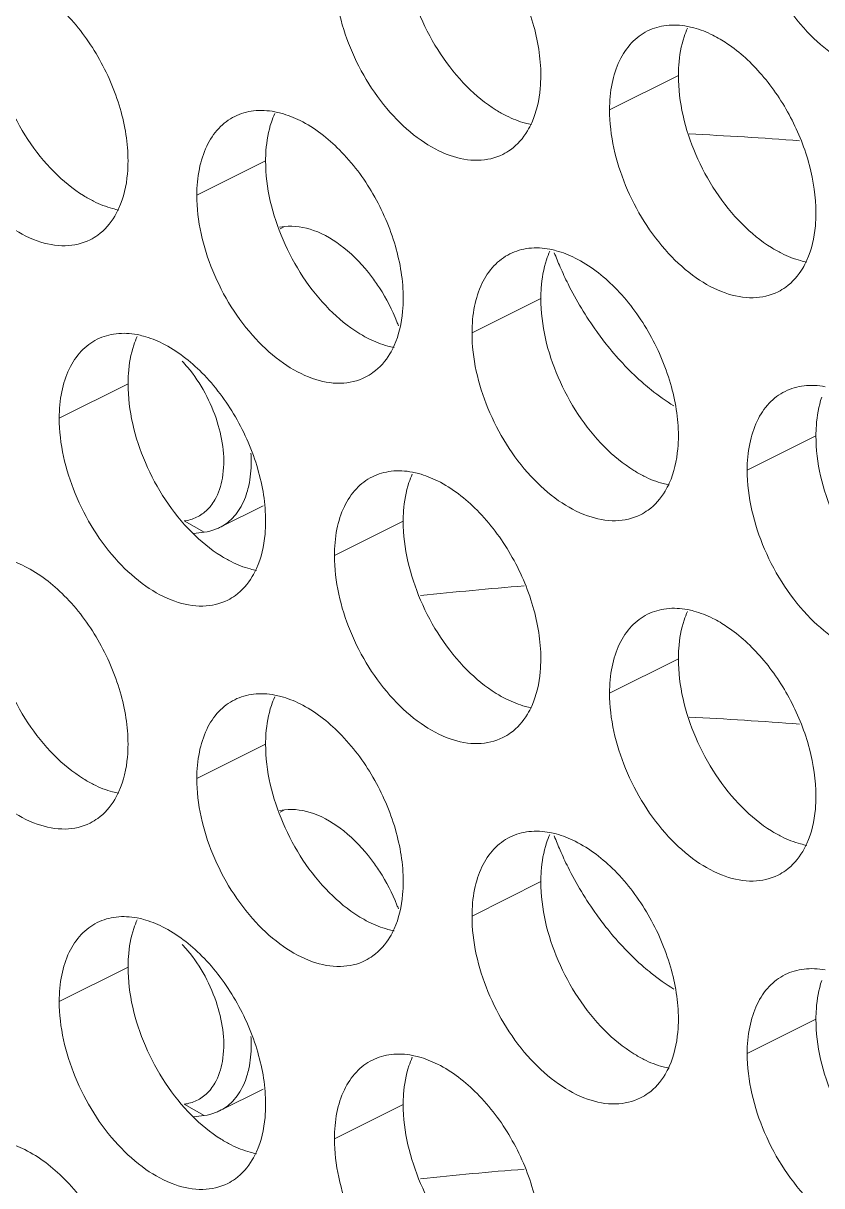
# Model space of a CAD drawing. Header units: millimetres. Extents: x 0 to 2524, y 0 to 1785.
# Drawn here: x 1848.98 to 1855.55, y 881.37 to 890.94 of the extents above; entities that cross this region are included whole.
import ezdxf

# ---------------------------------------------------------------- set-up
doc = ezdxf.new("R2010")
doc.units = ezdxf.units.MM
doc.header["$LTSCALE"] = 0.1
doc.layers.add('标注', color=251, linetype='Continuous', lineweight=9)

msp = doc.modelspace()

# ---------------------------------------------------------------- linework, layer by layer
at = {"layer": '标注'}
for p, q in [((1854.3685, 890.5064), (1853.8028, 890.2236)), ((1850.9744, 889.8035), (1850.4087, 889.5207)), ((1851.0885, 889.2583), (1851.1307, 889.2634)), ((1851.0941, 889.245), (1851.1307, 889.2634)), ((1853.2372, 888.6721), (1852.6715, 888.3893)), ((1849.843, 887.9692), (1849.2774, 887.6863)), ((1855.4999, 887.5408), (1854.9342, 887.2579)), ((1850.5963, 886.7861), (1850.9552, 886.9655)), ((1850.3043, 886.8408), (1850.4686, 886.7482)), ((1852.1058, 886.8378), (1851.5401, 886.555)), ((1850.3814, 886.7375), (1850.4686, 886.7482)), ((1854.3685, 885.7064), (1853.8028, 885.4236)), ((1850.9744, 885.0035), (1850.4087, 884.7207)), ((1851.0885, 884.4583), (1851.1307, 884.4634)), ((1851.0941, 884.445), (1851.1307, 884.4634)), ((1853.2372, 883.8721), (1852.6715, 883.5893)), ((1849.843, 883.1692), (1849.2774, 882.8863)), ((1855.4999, 882.7408), (1854.9342, 882.4579)), ((1850.5963, 881.9861), (1850.9552, 882.1655)), ((1850.3043, 882.0408), (1850.4686, 881.9482)), ((1852.1058, 882.0378), (1851.5401, 881.755)), ((1850.3814, 881.9375), (1850.4686, 881.9482))]:
    msp.add_line(p, q, dxfattribs=at)
for centre, radius, start, end in [((1855.113, 890.5954), 0.734, 155.87957, 161.78032), ((1851.7189, 889.8924), 0.734, 155.87957, 161.78032), ((1852.9818, 859.1404), 30.9203, 85.57825, 87.2676), ((1852.7228, 890.263), 0.4532, 296.52559, 305.90341), ((1849.3287, 889.56), 0.4532, 296.52559, 305.90341), ((1853.9817, 888.7611), 0.734, 155.87957, 161.78032), ((1856.0534, 890.0858), 2.8974, 200.98376, 203.50553), ((1850.5457, 887.8788), 1.6236, 21.72623, 32.78327), ((1854.9856, 889.1316), 0.4532, 296.52559, 305.90341), ((1850.5709, 887.8888), 1.5965, 20.47854, 21.72497), ((1850.5876, 888.0581), 0.734, 155.87957, 161.78032), ((1849.4261, 887.3546), 1.1774, 39.63411, 42.84446), ((1851.5915, 888.4287), 0.4532, 296.52559, 305.90341), ((1849.7447, 887.3264), 1.1116, 359.91611, 3.72336), ((1852.8503, 886.9267), 0.734, 155.87957, 161.78032), ((1850.2408, 887.1887), 0.3607, 314.70551, 321.77347), ((1853.8542, 887.2973), 0.4532, 296.52559, 305.90341), ((1850.428, 887.1227), 0.3763, 291.06756, 296.55928), ((1850.4269, 887.1246), 0.3786, 296.59018, 305.71684), ((1855.2131, 859.284), 27.1042, 94.47047, 96.27846), ((1850.4601, 886.5944), 0.4532, 296.52559, 305.90341), ((1855.113, 885.7954), 0.734, 155.87957, 161.78032), ((1851.7189, 885.0924), 0.734, 155.87957, 161.78032), ((1852.9818, 854.3404), 30.9203, 85.57825, 87.2676), ((1852.7228, 885.463), 0.4532, 296.52559, 305.90341), ((1849.3287, 884.76), 0.4532, 296.52559, 305.90341), ((1853.9817, 883.9611), 0.734, 155.87957, 161.78032), ((1856.0534, 885.2858), 2.8974, 200.98376, 203.50553), ((1854.9856, 884.3316), 0.4532, 296.52559, 305.90341), ((1850.5457, 883.0788), 1.6236, 21.72623, 32.78327), ((1850.5709, 883.0888), 1.5965, 20.47854, 21.72497), ((1850.5876, 883.2581), 0.734, 155.87957, 161.78032), ((1849.4261, 882.5546), 1.1774, 39.63411, 42.84446), ((1851.5915, 883.6287), 0.4532, 296.52559, 305.90341), ((1849.7447, 882.5264), 1.1116, 359.91611, 3.72336), ((1852.8503, 882.1267), 0.734, 155.87957, 161.78032), ((1850.2408, 882.3887), 0.3607, 314.70551, 321.77347), ((1853.8542, 882.4973), 0.4532, 296.52559, 305.90341), ((1850.428, 882.3227), 0.3763, 291.06756, 296.55928), ((1850.4269, 882.3246), 0.3786, 296.59018, 305.71684), ((1855.2131, 854.484), 27.1042, 94.47047, 96.27846), ((1850.4601, 881.7944), 0.4532, 296.52559, 305.90341)]:
    msp.add_arc(centre, radius, start, end, dxfattribs=at)
for points, knots in [([(1855.458, 890.8359), (1855.2965, 890.9987), (1855.0455, 891.3858), (1854.9342, 891.8364), (1854.9342, 892.0579)], [0, 0, 0, 0, 0.508684, 1, 1, 1, 1]), ([(1852.3886, 891.9699), (1852.5093, 891.9096), (1852.7398, 891.7293), (1853.006, 891.3712), (1853.1871, 890.9525), (1853.2372, 890.6514), (1853.2372, 890.5064)], [0, 0, 0, 0, 0.229676, 0.488215, 0.753207, 1, 1, 1, 1]), ([(1852.6296, 890.4158), (1852.468, 890.5786), (1852.217, 890.9657), (1852.1058, 891.4163), (1852.1058, 891.6378)], [0, 0, 0, 0, 0.508684, 1, 1, 1, 1]), ([(1852.9253, 889.8575), (1852.8627, 889.8262), (1852.7127, 889.7922), (1852.4749, 889.84), (1852.2365, 889.9706), (1851.9287, 890.2482), (1851.6427, 890.7109), (1851.5401, 891.1433), (1851.5401, 891.355)], [0, 0, 0, 0, 0.090718, 0.191742, 0.308104, 0.439279, 0.725532, 1, 1, 1, 1]), ([(1848.9945, 891.267), (1849.1152, 891.2067), (1849.3457, 891.0263), (1849.6119, 890.6682), (1849.793, 890.2495), (1849.843, 889.9484), (1849.843, 889.8035)], [0, 0, 0, 0, 0.229676, 0.488215, 0.753207, 1, 1, 1, 1]), ([(1849.2355, 889.7128), (1849.0739, 889.8756), (1848.8229, 890.2628), (1848.7117, 890.7134), (1848.7117, 890.9349)], [0, 0, 0, 0, 0.508684, 1, 1, 1, 1]), ([(1853.8028, 890.2236), (1853.8028, 890.2964), (1853.8149, 890.4354), (1853.8739, 890.6256), (1853.9733, 890.7778), (1854.0658, 890.8482), (1854.1147, 890.8726)], [0, 0, 0, 0, 0.289235, 0.54966, 0.782932, 1, 1, 1, 1]), ([(1854.1147, 890.8726), (1854.1631, 890.8967), (1854.2731, 890.9284), (1854.3868, 890.9216), (1854.4437, 890.9107)], [0, 0, 0, 0, 0.482538, 1, 1, 1, 1]), ([(1854.4437, 890.9107), (1854.4609, 890.9075), (1854.5325, 890.8908), (1854.6014, 890.8636), (1854.6514, 890.8386)], [0, 0, 0, 0, 0.238696, 1, 1, 1, 1]), ([(1854.3685, 890.5064), (1854.3685, 890.5349), (1854.3722, 890.6423), (1854.391, 890.7497), (1854.4159, 890.8249)], [0, 0, 0, 0, 0.264225, 1, 1, 1, 1]), ([(1854.768, 890.7703), (1854.8751, 890.6985), (1855.0752, 890.5123), (1855.3051, 890.1679), (1855.4584, 889.7804), (1855.4999, 889.5067), (1855.4999, 889.3751)], [0, 0, 0, 0, 0.237584, 0.49654, 0.757439, 1, 1, 1, 1]), ([(1856.3194, 890.5604), (1856.2596, 890.5306), (1856.118, 890.4967), (1855.8919, 890.5359), (1855.6636, 890.6518), (1855.525, 890.7684), (1855.458, 890.8359)], [0, 0, 0, 0, 0.208571, 0.439041, 0.702839, 1, 1, 1, 1]), ([(1849.5311, 889.1545), (1849.4685, 889.1233), (1849.3186, 889.0893), (1849.0808, 889.1371), (1848.8424, 889.2677), (1848.5346, 889.5453), (1848.2486, 890.008), (1848.146, 890.4404), (1848.146, 890.652)], [0, 0, 0, 0, 0.090718, 0.191742, 0.308104, 0.439279, 0.725532, 1, 1, 1, 1]), ([(1853.2372, 890.5064), (1853.2372, 890.4708), (1853.2315, 890.3386), (1853.2022, 890.2059), (1853.1625, 890.1176)], [0, 0, 0, 0, 0.268874, 1, 1, 1, 1]), ([(1854.8923, 889.2844), (1854.7308, 889.4472), (1854.4798, 889.8343), (1854.3685, 890.2849), (1854.3685, 890.5064)], [0, 0, 0, 0, 0.508684, 1, 1, 1, 1]), ([(1852.9543, 890.1743), (1852.9259, 890.1885), (1852.808, 890.255), (1852.7025, 890.3424), (1852.6296, 890.4158)], [0, 0, 0, 0, 0.235002, 1, 1, 1, 1]), ([(1850.7206, 890.1696), (1850.769, 890.1937), (1850.879, 890.2255), (1850.9927, 890.2187), (1851.0496, 890.2078)], [0, 0, 0, 0, 0.482538, 1, 1, 1, 1]), ([(1851.0496, 890.2078), (1851.0668, 890.2045), (1851.1384, 890.1879), (1851.2073, 890.1606), (1851.2573, 890.1356)], [0, 0, 0, 0, 0.238696, 1, 1, 1, 1]), ([(1855.188, 888.7261), (1855.1254, 888.6949), (1854.9755, 888.6609), (1854.7377, 888.7087), (1854.4993, 888.8393), (1854.1915, 889.1168), (1853.9054, 889.5795), (1853.8028, 890.0119), (1853.8028, 890.2236)], [0, 0, 0, 0, 0.090718, 0.191742, 0.308104, 0.439279, 0.725532, 1, 1, 1, 1]), ([(1850.4087, 889.5207), (1850.4087, 889.5935), (1850.4207, 889.7324), (1850.4798, 889.9226), (1850.5791, 890.0748), (1850.6717, 890.1452), (1850.7206, 890.1696)], [0, 0, 0, 0, 0.289235, 0.54966, 0.782932, 1, 1, 1, 1]), ([(1850.9744, 889.8035), (1850.9744, 889.8319), (1850.9781, 889.9394), (1850.9969, 890.0468), (1851.0218, 890.1219)], [0, 0, 0, 0, 0.264225, 1, 1, 1, 1]), ([(1851.2573, 890.1356), (1851.3779, 890.0753), (1851.6084, 889.8949), (1851.8746, 889.5369), (1852.0558, 889.1181), (1852.1058, 888.8171), (1852.1058, 888.6721)], [0, 0, 0, 0, 0.229676, 0.488215, 0.753207, 1, 1, 1, 1]), ([(1853.162, 890.1021), (1853.1448, 890.1054), (1853.0732, 890.122), (1853.0043, 890.1493), (1852.9543, 890.1743)], [0, 0, 0, 0, 0.238696, 1, 1, 1, 1]), ([(1853.1625, 890.1176), (1853.1523, 890.0947), (1853.109, 890.0107), (1853.0449, 889.9366), (1852.9886, 889.8959)], [0, 0, 0, 0, 0.265525, 1, 1, 1, 1]), ([(1849.843, 889.8035), (1849.843, 889.7679), (1849.8374, 889.6356), (1849.8081, 889.503), (1849.7684, 889.4146)], [0, 0, 0, 0, 0.268874, 1, 1, 1, 1]), ([(1851.4982, 888.5815), (1851.3367, 888.7442), (1851.0857, 889.1314), (1850.9744, 889.582), (1850.9744, 889.8035)], [0, 0, 0, 0, 0.508684, 1, 1, 1, 1]), ([(1849.5602, 889.4714), (1849.5318, 889.4856), (1849.4139, 889.5521), (1849.3084, 889.6394), (1849.2355, 889.7128)], [0, 0, 0, 0, 0.235002, 1, 1, 1, 1]), ([(1851.7939, 888.0231), (1851.7313, 887.9919), (1851.5814, 887.9579), (1851.3436, 888.0057), (1851.1051, 888.1363), (1850.7974, 888.4139), (1850.5113, 888.8766), (1850.4087, 889.309), (1850.4087, 889.5207)], [0, 0, 0, 0, 0.090718, 0.191742, 0.308104, 0.439279, 0.725532, 1, 1, 1, 1]), ([(1849.7679, 889.3992), (1849.7507, 889.4025), (1849.6791, 889.4191), (1849.6102, 889.4464), (1849.5602, 889.4714)], [0, 0, 0, 0, 0.238696, 1, 1, 1, 1]), ([(1849.7684, 889.4146), (1849.7581, 889.3917), (1849.7149, 889.3077), (1849.6507, 889.2336), (1849.5945, 889.1929)], [0, 0, 0, 0, 0.265525, 1, 1, 1, 1]), ([(1855.4999, 889.3751), (1855.4999, 889.3394), (1855.4942, 889.2072), (1855.465, 889.0746), (1855.4253, 888.9862)], [0, 0, 0, 0, 0.268874, 1, 1, 1, 1]), ([(1851.617, 889.0892), (1851.5424, 889.1487), (1851.3906, 889.2425), (1851.2102, 889.2729), (1851.1307, 889.2634)], [0, 0, 0, 0, 0.543816, 1, 1, 1, 1]), ([(1855.2171, 889.0429), (1855.1886, 889.0572), (1855.0707, 889.1237), (1854.9652, 889.211), (1854.8923, 889.2844)], [0, 0, 0, 0, 0.235002, 1, 1, 1, 1]), ([(1851.9107, 888.7579), (1851.8898, 888.7903), (1851.8052, 888.9116), (1851.7025, 889.021), (1851.617, 889.0892)], [0, 0, 0, 0, 0.260696, 1, 1, 1, 1]), ([(1852.6715, 888.3893), (1852.6715, 888.4621), (1852.6835, 888.6011), (1852.7425, 888.7912), (1852.8419, 888.9435), (1852.9345, 889.0139), (1852.9834, 889.0383)], [0, 0, 0, 0, 0.289235, 0.54966, 0.782932, 1, 1, 1, 1]), ([(1852.9834, 889.0383), (1853.0317, 889.0624), (1853.1418, 889.0941), (1853.2554, 889.0873), (1853.3123, 889.0764)], [0, 0, 0, 0, 0.482538, 1, 1, 1, 1]), ([(1853.3123, 889.0764), (1853.3295, 889.0731), (1853.4011, 889.0565), (1853.47, 889.0292), (1853.52, 889.0042)], [0, 0, 0, 0, 0.238696, 1, 1, 1, 1]), ([(1855.4248, 888.9708), (1855.4075, 888.9741), (1855.336, 888.9907), (1855.2671, 889.0179), (1855.2171, 889.0429)], [0, 0, 0, 0, 0.238696, 1, 1, 1, 1]), ([(1853.2372, 888.6721), (1853.2372, 888.7005), (1853.2409, 888.808), (1853.2597, 888.9154), (1853.2845, 888.9905)], [0, 0, 0, 0, 0.264225, 1, 1, 1, 1]), ([(1853.52, 889.0042), (1853.6406, 888.9439), (1853.8712, 888.7636), (1854.1374, 888.4055), (1854.3185, 887.9868), (1854.3685, 887.6857), (1854.3685, 887.5408)], [0, 0, 0, 0, 0.229676, 0.488215, 0.753207, 1, 1, 1, 1]), ([(1855.4253, 888.9862), (1855.415, 888.9633), (1855.3717, 888.8793), (1855.3076, 888.8052), (1855.2514, 888.7645)], [0, 0, 0, 0, 0.265525, 1, 1, 1, 1]), ([(1853.3964, 888.9302), (1853.4168, 888.8833), (1853.5029, 888.6987), (1853.6082, 888.523), (1853.697, 888.399)], [0, 0, 0, 0, 0.251276, 1, 1, 1, 1]), ([(1852.1058, 888.6721), (1852.1058, 888.6365), (1852.1001, 888.5042), (1852.0709, 888.3716), (1852.0312, 888.2833)], [0, 0, 0, 0, 0.268874, 1, 1, 1, 1]), ([(1853.761, 887.4501), (1853.5994, 887.6129), (1853.3484, 888), (1853.2372, 888.4506), (1853.2372, 888.6721)], [0, 0, 0, 0, 0.508684, 1, 1, 1, 1]), ([(1851.8229, 888.34), (1851.7945, 888.3542), (1851.6766, 888.4207), (1851.5711, 888.508), (1851.4982, 888.5815)], [0, 0, 0, 0, 0.235002, 1, 1, 1, 1]), ([(1849.5893, 888.3353), (1849.6376, 888.3594), (1849.7477, 888.3912), (1849.8613, 888.3844), (1849.9182, 888.3735)], [0, 0, 0, 0, 0.482538, 1, 1, 1, 1]), ([(1849.9182, 888.3735), (1849.9354, 888.3702), (1850.007, 888.3536), (1850.0759, 888.3263), (1850.1259, 888.3013)], [0, 0, 0, 0, 0.238696, 1, 1, 1, 1]), ([(1854.0566, 886.8918), (1853.994, 886.8605), (1853.8441, 886.8266), (1853.6063, 886.8743), (1853.3679, 887.005), (1853.0601, 887.2825), (1852.7741, 887.7452), (1852.6715, 888.1776), (1852.6715, 888.3893)], [0, 0, 0, 0, 0.090718, 0.191742, 0.308104, 0.439279, 0.725532, 1, 1, 1, 1]), ([(1853.697, 888.399), (1853.726, 888.3585), (1853.8426, 888.2047), (1853.9761, 888.0634), (1854.0843, 887.9697)], [0, 0, 0, 0, 0.258123, 1, 1, 1, 1]), ([(1849.2774, 887.6863), (1849.2774, 887.7592), (1849.2894, 887.8981), (1849.3484, 888.0883), (1849.4478, 888.2405), (1849.5403, 888.3109), (1849.5893, 888.3353)], [0, 0, 0, 0, 0.289235, 0.54966, 0.782932, 1, 1, 1, 1]), ([(1849.843, 887.9692), (1849.843, 887.9976), (1849.8467, 888.105), (1849.8655, 888.2125), (1849.8904, 888.2876)], [0, 0, 0, 0, 0.264225, 1, 1, 1, 1]), ([(1850.1259, 888.3013), (1850.2465, 888.241), (1850.4771, 888.0606), (1850.7433, 887.7026), (1850.9244, 887.2838), (1850.9744, 886.9827), (1850.9744, 886.8378)], [0, 0, 0, 0, 0.229676, 0.488215, 0.753207, 1, 1, 1, 1]), ([(1852.0306, 888.2678), (1852.0134, 888.2711), (1851.9419, 888.2877), (1851.8729, 888.315), (1851.8229, 888.34)], [0, 0, 0, 0, 0.238696, 1, 1, 1, 1]), ([(1852.0312, 888.2833), (1852.0209, 888.2604), (1851.9776, 888.1764), (1851.9135, 888.1022), (1851.8573, 888.0615)], [0, 0, 0, 0, 0.265525, 1, 1, 1, 1]), ([(1850.619, 887.1932), (1850.6453, 887.3456), (1850.5996, 887.6816), (1850.4417, 887.9742), (1850.3328, 888.1056)], [0, 0, 0, 0, 0.475359, 1, 1, 1, 1]), ([(1850.3669, 886.7471), (1850.2053, 886.9099), (1849.9543, 887.2971), (1849.843, 887.7477), (1849.843, 887.9692)], [0, 0, 0, 0, 0.508684, 1, 1, 1, 1]), ([(1854.0843, 887.9697), (1854.1043, 887.9524), (1854.1829, 887.8869), (1854.2666, 887.8273), (1854.3314, 887.7876)], [0, 0, 0, 0, 0.257666, 1, 1, 1, 1]), ([(1854.9342, 887.2579), (1854.9342, 887.3308), (1854.9462, 887.4697), (1855.0053, 887.6599), (1855.1046, 887.8121), (1855.1972, 887.8825), (1855.2461, 887.9069)], [0, 0, 0, 0, 0.289235, 0.54966, 0.782932, 1, 1, 1, 1]), ([(1855.2461, 887.9069), (1855.2944, 887.931), (1855.4045, 887.9627), (1855.5182, 887.9559), (1855.575, 887.9451)], [0, 0, 0, 0, 0.482538, 1, 1, 1, 1]), ([(1855.4999, 887.5408), (1855.4999, 887.5692), (1855.5036, 887.6766), (1855.5224, 887.784), (1855.5472, 887.8592)], [0, 0, 0, 0, 0.264225, 1, 1, 1, 1]), ([(1850.6625, 886.1888), (1850.5999, 886.1576), (1850.45, 886.1236), (1850.2122, 886.1714), (1849.9738, 886.302), (1849.666, 886.5796), (1849.38, 887.0423), (1849.2774, 887.4747), (1849.2774, 887.6863)], [0, 0, 0, 0, 0.090718, 0.191742, 0.308104, 0.439279, 0.725532, 1, 1, 1, 1]), ([(1854.3685, 887.5408), (1854.3685, 887.5051), (1854.3628, 887.3729), (1854.3336, 887.2402), (1854.2939, 887.1519)], [0, 0, 0, 0, 0.268874, 1, 1, 1, 1]), ([(1856.0237, 886.3187), (1855.8621, 886.4815), (1855.6111, 886.8687), (1855.4999, 887.3192), (1855.4999, 887.5408)], [0, 0, 0, 0, 0.508684, 1, 1, 1, 1]), ([(1854.0857, 887.2086), (1854.0573, 887.2228), (1853.9393, 887.2893), (1853.8338, 887.3767), (1853.761, 887.4501)], [0, 0, 0, 0, 0.235002, 1, 1, 1, 1]), ([(1850.8211, 887.0749), (1850.8269, 887.0939), (1850.8483, 887.1756), (1850.8561, 887.2604), (1850.8562, 887.3248)], [0, 0, 0, 0, 0.236288, 1, 1, 1, 1]), ([(1851.852, 887.204), (1851.9003, 887.2281), (1852.0104, 887.2598), (1852.1241, 887.253), (1852.1809, 887.2421)], [0, 0, 0, 0, 0.482538, 1, 1, 1, 1]), ([(1852.1809, 887.2421), (1852.1982, 887.2388), (1852.2697, 887.2222), (1852.3386, 887.1949), (1852.3886, 887.1699)], [0, 0, 0, 0, 0.238696, 1, 1, 1, 1]), ([(1855.458, 886.0359), (1855.2965, 886.1987), (1855.0455, 886.5858), (1854.9342, 887.0364), (1854.9342, 887.2579)], [0, 0, 0, 0, 0.508684, 1, 1, 1, 1]), ([(1850.5242, 886.9655), (1850.5361, 886.9806), (1850.5824, 887.0494), (1850.6081, 887.1306), (1850.619, 887.1932)], [0, 0, 0, 0, 0.2323, 1, 1, 1, 1]), ([(1851.5401, 886.555), (1851.5401, 886.6278), (1851.5521, 886.7667), (1851.6111, 886.9569), (1851.7105, 887.1091), (1851.8031, 887.1795), (1851.852, 887.204)], [0, 0, 0, 0, 0.289235, 0.54966, 0.782932, 1, 1, 1, 1]), ([(1852.1058, 886.8378), (1852.1058, 886.8662), (1852.1095, 886.9737), (1852.1283, 887.0811), (1852.1531, 887.1562)], [0, 0, 0, 0, 0.264225, 1, 1, 1, 1]), ([(1852.3886, 887.1699), (1852.5093, 887.1096), (1852.7398, 886.9293), (1853.006, 886.5712), (1853.1871, 886.1525), (1853.2372, 885.8514), (1853.2372, 885.7064)], [0, 0, 0, 0, 0.229676, 0.488215, 0.753207, 1, 1, 1, 1]), ([(1854.2934, 887.1364), (1854.2762, 887.1397), (1854.2046, 887.1564), (1854.1357, 887.1836), (1854.0857, 887.2086)], [0, 0, 0, 0, 0.238696, 1, 1, 1, 1]), ([(1854.2939, 887.1519), (1854.2836, 887.129), (1854.2404, 887.045), (1854.1762, 886.9709), (1854.12, 886.9302)], [0, 0, 0, 0, 0.265525, 1, 1, 1, 1]), ([(1850.6479, 886.8172), (1850.6883, 886.8463), (1850.7616, 886.9249), (1850.8048, 887.0222), (1850.8211, 887.0749)], [0, 0, 0, 0, 0.474781, 1, 1, 1, 1]), ([(1850.3043, 886.8408), (1850.3398, 886.845), (1850.41, 886.8648), (1850.4692, 886.9073), (1850.4946, 886.9323)], [0, 0, 0, 0, 0.500779, 1, 1, 1, 1]), ([(1850.9744, 886.8378), (1850.9744, 886.8022), (1850.9687, 886.6699), (1850.9395, 886.5373), (1850.8998, 886.4489)], [0, 0, 0, 0, 0.268874, 1, 1, 1, 1]), ([(1852.6296, 885.6158), (1852.468, 885.7786), (1852.217, 886.1657), (1852.1058, 886.6163), (1852.1058, 886.8378)], [0, 0, 0, 0, 0.508684, 1, 1, 1, 1]), ([(1850.6916, 886.5057), (1850.6632, 886.5199), (1850.5452, 886.5864), (1850.4397, 886.6737), (1850.3669, 886.7471)], [0, 0, 0, 0, 0.235002, 1, 1, 1, 1]), ([(1852.9253, 885.0575), (1852.8627, 885.0262), (1852.7127, 884.9922), (1852.4749, 885.04), (1852.2365, 885.1706), (1851.9287, 885.4482), (1851.6427, 885.9109), (1851.5401, 886.3433), (1851.5401, 886.555)], [0, 0, 0, 0, 0.090718, 0.191742, 0.308104, 0.439279, 0.725532, 1, 1, 1, 1]), ([(1848.7868, 886.5392), (1848.804, 886.5359), (1848.8756, 886.5193), (1848.9445, 886.492), (1848.9945, 886.467)], [0, 0, 0, 0, 0.238696, 1, 1, 1, 1]), ([(1848.9945, 886.467), (1849.1152, 886.4067), (1849.3457, 886.2263), (1849.6119, 885.8682), (1849.793, 885.4495), (1849.843, 885.1484), (1849.843, 885.0035)], [0, 0, 0, 0, 0.229676, 0.488215, 0.753207, 1, 1, 1, 1]), ([(1850.8993, 886.4335), (1850.8821, 886.4368), (1850.8105, 886.4534), (1850.7416, 886.4807), (1850.6916, 886.5057)], [0, 0, 0, 0, 0.238696, 1, 1, 1, 1]), ([(1850.8998, 886.4489), (1850.8895, 886.426), (1850.8462, 886.3421), (1850.7821, 886.2679), (1850.7259, 886.2272)], [0, 0, 0, 0, 0.265525, 1, 1, 1, 1]), ([(1849.2355, 884.9128), (1849.0739, 885.0756), (1848.8229, 885.4628), (1848.7117, 885.9134), (1848.7117, 886.1349)], [0, 0, 0, 0, 0.508684, 1, 1, 1, 1]), ([(1853.8028, 885.4236), (1853.8028, 885.4964), (1853.8149, 885.6354), (1853.8739, 885.8256), (1853.9733, 885.9778), (1854.0658, 886.0482), (1854.1147, 886.0726)], [0, 0, 0, 0, 0.289235, 0.54966, 0.782932, 1, 1, 1, 1]), ([(1854.1147, 886.0726), (1854.1631, 886.0967), (1854.2731, 886.1284), (1854.3868, 886.1216), (1854.4437, 886.1107)], [0, 0, 0, 0, 0.482538, 1, 1, 1, 1]), ([(1854.4437, 886.1107), (1854.4609, 886.1075), (1854.5325, 886.0908), (1854.6014, 886.0636), (1854.6514, 886.0386)], [0, 0, 0, 0, 0.238696, 1, 1, 1, 1]), ([(1854.3685, 885.7064), (1854.3685, 885.7349), (1854.3722, 885.8423), (1854.391, 885.9497), (1854.4159, 886.0249)], [0, 0, 0, 0, 0.264225, 1, 1, 1, 1]), ([(1856.3194, 885.7604), (1856.2596, 885.7306), (1856.118, 885.6967), (1855.8919, 885.7359), (1855.6636, 885.8518), (1855.525, 885.9684), (1855.458, 886.0359)], [0, 0, 0, 0, 0.208571, 0.439041, 0.702839, 1, 1, 1, 1]), ([(1854.768, 885.9703), (1854.8751, 885.8985), (1855.0752, 885.7123), (1855.3051, 885.3679), (1855.4584, 884.9804), (1855.4999, 884.7067), (1855.4999, 884.5751)], [0, 0, 0, 0, 0.237584, 0.49654, 0.757439, 1, 1, 1, 1]), ([(1849.5311, 884.3545), (1849.4685, 884.3233), (1849.3186, 884.2893), (1849.0808, 884.3371), (1848.8424, 884.4677), (1848.5346, 884.7453), (1848.2486, 885.208), (1848.146, 885.6404), (1848.146, 885.852)], [0, 0, 0, 0, 0.090718, 0.191742, 0.308104, 0.439279, 0.725532, 1, 1, 1, 1]), ([(1853.2372, 885.7064), (1853.2372, 885.6708), (1853.2315, 885.5386), (1853.2022, 885.4059), (1853.1625, 885.3176)], [0, 0, 0, 0, 0.268874, 1, 1, 1, 1]), ([(1854.8923, 884.4844), (1854.7308, 884.6472), (1854.4798, 885.0343), (1854.3685, 885.4849), (1854.3685, 885.7064)], [0, 0, 0, 0, 0.508684, 1, 1, 1, 1]), ([(1852.9543, 885.3743), (1852.9259, 885.3885), (1852.808, 885.455), (1852.7025, 885.5424), (1852.6296, 885.6158)], [0, 0, 0, 0, 0.235002, 1, 1, 1, 1]), ([(1850.7206, 885.3696), (1850.769, 885.3937), (1850.879, 885.4255), (1850.9927, 885.4187), (1851.0496, 885.4078)], [0, 0, 0, 0, 0.482538, 1, 1, 1, 1]), ([(1851.0496, 885.4078), (1851.0668, 885.4045), (1851.1384, 885.3879), (1851.2073, 885.3606), (1851.2573, 885.3356)], [0, 0, 0, 0, 0.238696, 1, 1, 1, 1]), ([(1855.188, 883.9261), (1855.1254, 883.8949), (1854.9755, 883.8609), (1854.7377, 883.9087), (1854.4993, 884.0393), (1854.1915, 884.3168), (1853.9054, 884.7795), (1853.8028, 885.2119), (1853.8028, 885.4236)], [0, 0, 0, 0, 0.090718, 0.191742, 0.308104, 0.439279, 0.725532, 1, 1, 1, 1]), ([(1850.4087, 884.7207), (1850.4087, 884.7935), (1850.4207, 884.9324), (1850.4798, 885.1226), (1850.5791, 885.2748), (1850.6717, 885.3452), (1850.7206, 885.3696)], [0, 0, 0, 0, 0.289235, 0.54966, 0.782932, 1, 1, 1, 1]), ([(1850.9744, 885.0035), (1850.9744, 885.0319), (1850.9781, 885.1394), (1850.9969, 885.2468), (1851.0218, 885.3219)], [0, 0, 0, 0, 0.264225, 1, 1, 1, 1]), ([(1851.2573, 885.3356), (1851.3779, 885.2753), (1851.6084, 885.0949), (1851.8746, 884.7369), (1852.0558, 884.3181), (1852.1058, 884.0171), (1852.1058, 883.8721)], [0, 0, 0, 0, 0.229676, 0.488215, 0.753207, 1, 1, 1, 1]), ([(1853.162, 885.3021), (1853.1448, 885.3054), (1853.0732, 885.322), (1853.0043, 885.3493), (1852.9543, 885.3743)], [0, 0, 0, 0, 0.238696, 1, 1, 1, 1]), ([(1853.1625, 885.3176), (1853.1523, 885.2947), (1853.109, 885.2107), (1853.0449, 885.1366), (1852.9886, 885.0959)], [0, 0, 0, 0, 0.265525, 1, 1, 1, 1]), ([(1849.843, 885.0035), (1849.843, 884.9679), (1849.8374, 884.8356), (1849.8081, 884.703), (1849.7684, 884.6146)], [0, 0, 0, 0, 0.268874, 1, 1, 1, 1]), ([(1851.4982, 883.7815), (1851.3367, 883.9442), (1851.0857, 884.3314), (1850.9744, 884.782), (1850.9744, 885.0035)], [0, 0, 0, 0, 0.508684, 1, 1, 1, 1]), ([(1849.5602, 884.6714), (1849.5318, 884.6856), (1849.4139, 884.7521), (1849.3084, 884.8394), (1849.2355, 884.9128)], [0, 0, 0, 0, 0.235002, 1, 1, 1, 1]), ([(1849.7679, 884.5992), (1849.7507, 884.6025), (1849.6791, 884.6191), (1849.6102, 884.6464), (1849.5602, 884.6714)], [0, 0, 0, 0, 0.238696, 1, 1, 1, 1]), ([(1851.7939, 883.2231), (1851.7313, 883.1919), (1851.5814, 883.1579), (1851.3436, 883.2057), (1851.1051, 883.3363), (1850.7974, 883.6139), (1850.5113, 884.0766), (1850.4087, 884.509), (1850.4087, 884.7207)], [0, 0, 0, 0, 0.090718, 0.191742, 0.308104, 0.439279, 0.725532, 1, 1, 1, 1]), ([(1849.7684, 884.6146), (1849.7581, 884.5917), (1849.7149, 884.5077), (1849.6507, 884.4336), (1849.5945, 884.3929)], [0, 0, 0, 0, 0.265525, 1, 1, 1, 1]), ([(1855.4999, 884.5751), (1855.4999, 884.5394), (1855.4942, 884.4072), (1855.465, 884.2746), (1855.4253, 884.1862)], [0, 0, 0, 0, 0.268874, 1, 1, 1, 1]), ([(1851.617, 884.2892), (1851.5424, 884.3487), (1851.3906, 884.4425), (1851.2102, 884.4729), (1851.1307, 884.4634)], [0, 0, 0, 0, 0.543816, 1, 1, 1, 1]), ([(1855.2171, 884.2429), (1855.1886, 884.2572), (1855.0707, 884.3237), (1854.9652, 884.411), (1854.8923, 884.4844)], [0, 0, 0, 0, 0.235002, 1, 1, 1, 1]), ([(1851.9107, 883.9579), (1851.8898, 883.9903), (1851.8052, 884.1116), (1851.7025, 884.221), (1851.617, 884.2892)], [0, 0, 0, 0, 0.260696, 1, 1, 1, 1]), ([(1852.9834, 884.2383), (1853.0317, 884.2624), (1853.1418, 884.2941), (1853.2554, 884.2873), (1853.3123, 884.2764)], [0, 0, 0, 0, 0.482538, 1, 1, 1, 1]), ([(1853.3123, 884.2764), (1853.3295, 884.2731), (1853.4011, 884.2565), (1853.47, 884.2292), (1853.52, 884.2042)], [0, 0, 0, 0, 0.238696, 1, 1, 1, 1]), ([(1852.6715, 883.5893), (1852.6715, 883.6621), (1852.6835, 883.8011), (1852.7425, 883.9912), (1852.8419, 884.1435), (1852.9345, 884.2139), (1852.9834, 884.2383)], [0, 0, 0, 0, 0.289235, 0.54966, 0.782932, 1, 1, 1, 1]), ([(1853.2372, 883.8721), (1853.2372, 883.9005), (1853.2409, 884.008), (1853.2597, 884.1154), (1853.2845, 884.1905)], [0, 0, 0, 0, 0.264225, 1, 1, 1, 1]), ([(1853.52, 884.2042), (1853.6406, 884.1439), (1853.8712, 883.9636), (1854.1374, 883.6055), (1854.3185, 883.1868), (1854.3685, 882.8857), (1854.3685, 882.7408)], [0, 0, 0, 0, 0.229676, 0.488215, 0.753207, 1, 1, 1, 1]), ([(1855.4248, 884.1708), (1855.4075, 884.1741), (1855.336, 884.1907), (1855.2671, 884.2179), (1855.2171, 884.2429)], [0, 0, 0, 0, 0.238696, 1, 1, 1, 1]), ([(1855.4253, 884.1862), (1855.415, 884.1633), (1855.3717, 884.0793), (1855.3076, 884.0052), (1855.2514, 883.9645)], [0, 0, 0, 0, 0.265525, 1, 1, 1, 1]), ([(1853.3964, 884.1302), (1853.4168, 884.0833), (1853.5029, 883.8987), (1853.6082, 883.723), (1853.697, 883.599)], [0, 0, 0, 0, 0.251276, 1, 1, 1, 1]), ([(1852.1058, 883.8721), (1852.1058, 883.8365), (1852.1001, 883.7042), (1852.0709, 883.5716), (1852.0312, 883.4833)], [0, 0, 0, 0, 0.268874, 1, 1, 1, 1]), ([(1853.761, 882.6501), (1853.5994, 882.8129), (1853.3484, 883.2), (1853.2372, 883.6506), (1853.2372, 883.8721)], [0, 0, 0, 0, 0.508684, 1, 1, 1, 1]), ([(1851.8229, 883.54), (1851.7945, 883.5542), (1851.6766, 883.6207), (1851.5711, 883.708), (1851.4982, 883.7815)], [0, 0, 0, 0, 0.235002, 1, 1, 1, 1]), ([(1849.5893, 883.5353), (1849.6376, 883.5594), (1849.7477, 883.5912), (1849.8613, 883.5844), (1849.9182, 883.5735)], [0, 0, 0, 0, 0.482538, 1, 1, 1, 1]), ([(1854.0566, 882.0918), (1853.994, 882.0605), (1853.8441, 882.0266), (1853.6063, 882.0743), (1853.3679, 882.205), (1853.0601, 882.4825), (1852.7741, 882.9452), (1852.6715, 883.3776), (1852.6715, 883.5893)], [0, 0, 0, 0, 0.090718, 0.191742, 0.308104, 0.439279, 0.725532, 1, 1, 1, 1]), ([(1853.697, 883.599), (1853.726, 883.5585), (1853.8426, 883.4047), (1853.9761, 883.2634), (1854.0843, 883.1697)], [0, 0, 0, 0, 0.258123, 1, 1, 1, 1]), ([(1849.2774, 882.8863), (1849.2774, 882.9592), (1849.2894, 883.0981), (1849.3484, 883.2883), (1849.4478, 883.4405), (1849.5403, 883.5109), (1849.5893, 883.5353)], [0, 0, 0, 0, 0.289235, 0.54966, 0.782932, 1, 1, 1, 1]), ([(1849.843, 883.1692), (1849.843, 883.1976), (1849.8467, 883.305), (1849.8655, 883.4125), (1849.8904, 883.4876)], [0, 0, 0, 0, 0.264225, 1, 1, 1, 1]), ([(1849.9182, 883.5735), (1849.9354, 883.5702), (1850.007, 883.5536), (1850.0759, 883.5263), (1850.1259, 883.5013)], [0, 0, 0, 0, 0.238696, 1, 1, 1, 1]), ([(1850.1259, 883.5013), (1850.2465, 883.441), (1850.4771, 883.2606), (1850.7433, 882.9026), (1850.9244, 882.4838), (1850.9744, 882.1827), (1850.9744, 882.0378)], [0, 0, 0, 0, 0.229676, 0.488215, 0.753207, 1, 1, 1, 1]), ([(1852.0306, 883.4678), (1852.0134, 883.4711), (1851.9419, 883.4877), (1851.8729, 883.515), (1851.8229, 883.54)], [0, 0, 0, 0, 0.238696, 1, 1, 1, 1]), ([(1852.0312, 883.4833), (1852.0209, 883.4604), (1851.9776, 883.3764), (1851.9135, 883.3022), (1851.8573, 883.2615)], [0, 0, 0, 0, 0.265525, 1, 1, 1, 1]), ([(1850.619, 882.3932), (1850.6453, 882.5456), (1850.5996, 882.8816), (1850.4417, 883.1742), (1850.3328, 883.3056)], [0, 0, 0, 0, 0.475359, 1, 1, 1, 1]), ([(1850.3669, 881.9471), (1850.2053, 882.1099), (1849.9543, 882.4971), (1849.843, 882.9477), (1849.843, 883.1692)], [0, 0, 0, 0, 0.508684, 1, 1, 1, 1]), ([(1854.0843, 883.1697), (1854.1043, 883.1524), (1854.1829, 883.0869), (1854.2666, 883.0273), (1854.3314, 882.9876)], [0, 0, 0, 0, 0.257666, 1, 1, 1, 1]), ([(1854.9342, 882.4579), (1854.9342, 882.5308), (1854.9462, 882.6697), (1855.0053, 882.8599), (1855.1046, 883.0121), (1855.1972, 883.0825), (1855.2461, 883.1069)], [0, 0, 0, 0, 0.289235, 0.54966, 0.782932, 1, 1, 1, 1]), ([(1855.2461, 883.1069), (1855.2944, 883.131), (1855.4045, 883.1627), (1855.5182, 883.1559), (1855.575, 883.1451)], [0, 0, 0, 0, 0.482538, 1, 1, 1, 1]), ([(1855.4999, 882.7408), (1855.4999, 882.7692), (1855.5036, 882.8766), (1855.5224, 882.984), (1855.5472, 883.0592)], [0, 0, 0, 0, 0.264225, 1, 1, 1, 1]), ([(1850.6625, 881.3888), (1850.5999, 881.3576), (1850.45, 881.3236), (1850.2122, 881.3714), (1849.9738, 881.502), (1849.666, 881.7796), (1849.38, 882.2423), (1849.2774, 882.6747), (1849.2774, 882.8863)], [0, 0, 0, 0, 0.090718, 0.191742, 0.308104, 0.439279, 0.725532, 1, 1, 1, 1]), ([(1854.3685, 882.7408), (1854.3685, 882.7051), (1854.3628, 882.5729), (1854.3336, 882.4402), (1854.2939, 882.3519)], [0, 0, 0, 0, 0.268874, 1, 1, 1, 1]), ([(1856.0237, 881.5187), (1855.8621, 881.6815), (1855.6111, 882.0687), (1855.4999, 882.5192), (1855.4999, 882.7408)], [0, 0, 0, 0, 0.508684, 1, 1, 1, 1]), ([(1854.0857, 882.4086), (1854.0573, 882.4228), (1853.9393, 882.4893), (1853.8338, 882.5767), (1853.761, 882.6501)], [0, 0, 0, 0, 0.235002, 1, 1, 1, 1]), ([(1850.8211, 882.2749), (1850.8269, 882.2939), (1850.8483, 882.3756), (1850.8561, 882.4604), (1850.8562, 882.5248)], [0, 0, 0, 0, 0.236288, 1, 1, 1, 1]), ([(1851.852, 882.404), (1851.9003, 882.4281), (1852.0104, 882.4598), (1852.1241, 882.453), (1852.1809, 882.4421)], [0, 0, 0, 0, 0.482538, 1, 1, 1, 1]), ([(1852.1809, 882.4421), (1852.1982, 882.4388), (1852.2697, 882.4222), (1852.3386, 882.3949), (1852.3886, 882.3699)], [0, 0, 0, 0, 0.238696, 1, 1, 1, 1]), ([(1855.458, 881.2359), (1855.2965, 881.3987), (1855.0455, 881.7858), (1854.9342, 882.2364), (1854.9342, 882.4579)], [0, 0, 0, 0, 0.508684, 1, 1, 1, 1]), ([(1850.5242, 882.1655), (1850.5361, 882.1806), (1850.5824, 882.2494), (1850.6081, 882.3306), (1850.619, 882.3932)], [0, 0, 0, 0, 0.2323, 1, 1, 1, 1]), ([(1851.5401, 881.755), (1851.5401, 881.8278), (1851.5521, 881.9667), (1851.6111, 882.1569), (1851.7105, 882.3091), (1851.8031, 882.3795), (1851.852, 882.404)], [0, 0, 0, 0, 0.289235, 0.54966, 0.782932, 1, 1, 1, 1]), ([(1852.1058, 882.0378), (1852.1058, 882.0662), (1852.1095, 882.1737), (1852.1283, 882.2811), (1852.1531, 882.3562)], [0, 0, 0, 0, 0.264225, 1, 1, 1, 1]), ([(1852.3886, 882.3699), (1852.5093, 882.3096), (1852.7398, 882.1293), (1853.006, 881.7712), (1853.1871, 881.3525), (1853.2372, 881.0514), (1853.2372, 880.9064)], [0, 0, 0, 0, 0.229676, 0.488215, 0.753207, 1, 1, 1, 1]), ([(1854.2934, 882.3364), (1854.2762, 882.3397), (1854.2046, 882.3564), (1854.1357, 882.3836), (1854.0857, 882.4086)], [0, 0, 0, 0, 0.238696, 1, 1, 1, 1]), ([(1854.2939, 882.3519), (1854.2836, 882.329), (1854.2404, 882.245), (1854.1762, 882.1709), (1854.12, 882.1302)], [0, 0, 0, 0, 0.265525, 1, 1, 1, 1]), ([(1850.6479, 882.0172), (1850.6883, 882.0463), (1850.7616, 882.1249), (1850.8048, 882.2222), (1850.8211, 882.2749)], [0, 0, 0, 0, 0.474781, 1, 1, 1, 1]), ([(1850.3043, 882.0408), (1850.3398, 882.045), (1850.41, 882.0648), (1850.4692, 882.1073), (1850.4946, 882.1323)], [0, 0, 0, 0, 0.500779, 1, 1, 1, 1]), ([(1850.9744, 882.0378), (1850.9744, 882.0022), (1850.9687, 881.8699), (1850.9395, 881.7373), (1850.8998, 881.6489)], [0, 0, 0, 0, 0.268874, 1, 1, 1, 1]), ([(1852.6296, 880.8158), (1852.468, 880.9786), (1852.217, 881.3657), (1852.1058, 881.8163), (1852.1058, 882.0378)], [0, 0, 0, 0, 0.508684, 1, 1, 1, 1]), ([(1850.6916, 881.7057), (1850.6632, 881.7199), (1850.5452, 881.7864), (1850.4397, 881.8737), (1850.3669, 881.9471)], [0, 0, 0, 0, 0.235002, 1, 1, 1, 1]), ([(1848.7868, 881.7392), (1848.804, 881.7359), (1848.8756, 881.7193), (1848.9445, 881.692), (1848.9945, 881.667)], [0, 0, 0, 0, 0.238696, 1, 1, 1, 1]), ([(1850.8993, 881.6335), (1850.8821, 881.6368), (1850.8105, 881.6534), (1850.7416, 881.6807), (1850.6916, 881.7057)], [0, 0, 0, 0, 0.238696, 1, 1, 1, 1]), ([(1852.9253, 880.2575), (1852.8627, 880.2262), (1852.7127, 880.1922), (1852.4749, 880.24), (1852.2365, 880.3706), (1851.9287, 880.6482), (1851.6427, 881.1109), (1851.5401, 881.5433), (1851.5401, 881.755)], [0, 0, 0, 0, 0.090718, 0.191742, 0.308104, 0.439279, 0.725532, 1, 1, 1, 1]), ([(1848.9945, 881.667), (1849.1152, 881.6067), (1849.3457, 881.4263), (1849.6119, 881.0682), (1849.793, 880.6495), (1849.843, 880.3484), (1849.843, 880.2035)], [0, 0, 0, 0, 0.229676, 0.488215, 0.753207, 1, 1, 1, 1]), ([(1850.8998, 881.6489), (1850.8895, 881.626), (1850.8462, 881.5421), (1850.7821, 881.4679), (1850.7259, 881.4272)], [0, 0, 0, 0, 0.265525, 1, 1, 1, 1])]:
    msp.add_open_spline(points, degree=3, knots=knots, dxfattribs=at)
for points in [[(1854.6514, 890.8386), (1854.6917, 890.8184), (1854.7306, 890.7954), (1854.768, 890.7703)], [(1850.4686, 886.7482), (1850.5009, 886.752), (1850.533, 886.7598), (1850.5633, 886.7715)], [(1854.6514, 886.0386), (1854.6917, 886.0184), (1854.7306, 885.9954), (1854.768, 885.9703)], [(1850.4686, 881.9482), (1850.5009, 881.952), (1850.533, 881.9598), (1850.5633, 881.9715)]]:
    msp.add_open_spline(points, degree=3, dxfattribs=at)

doc.saveas('drawing.dxf')
